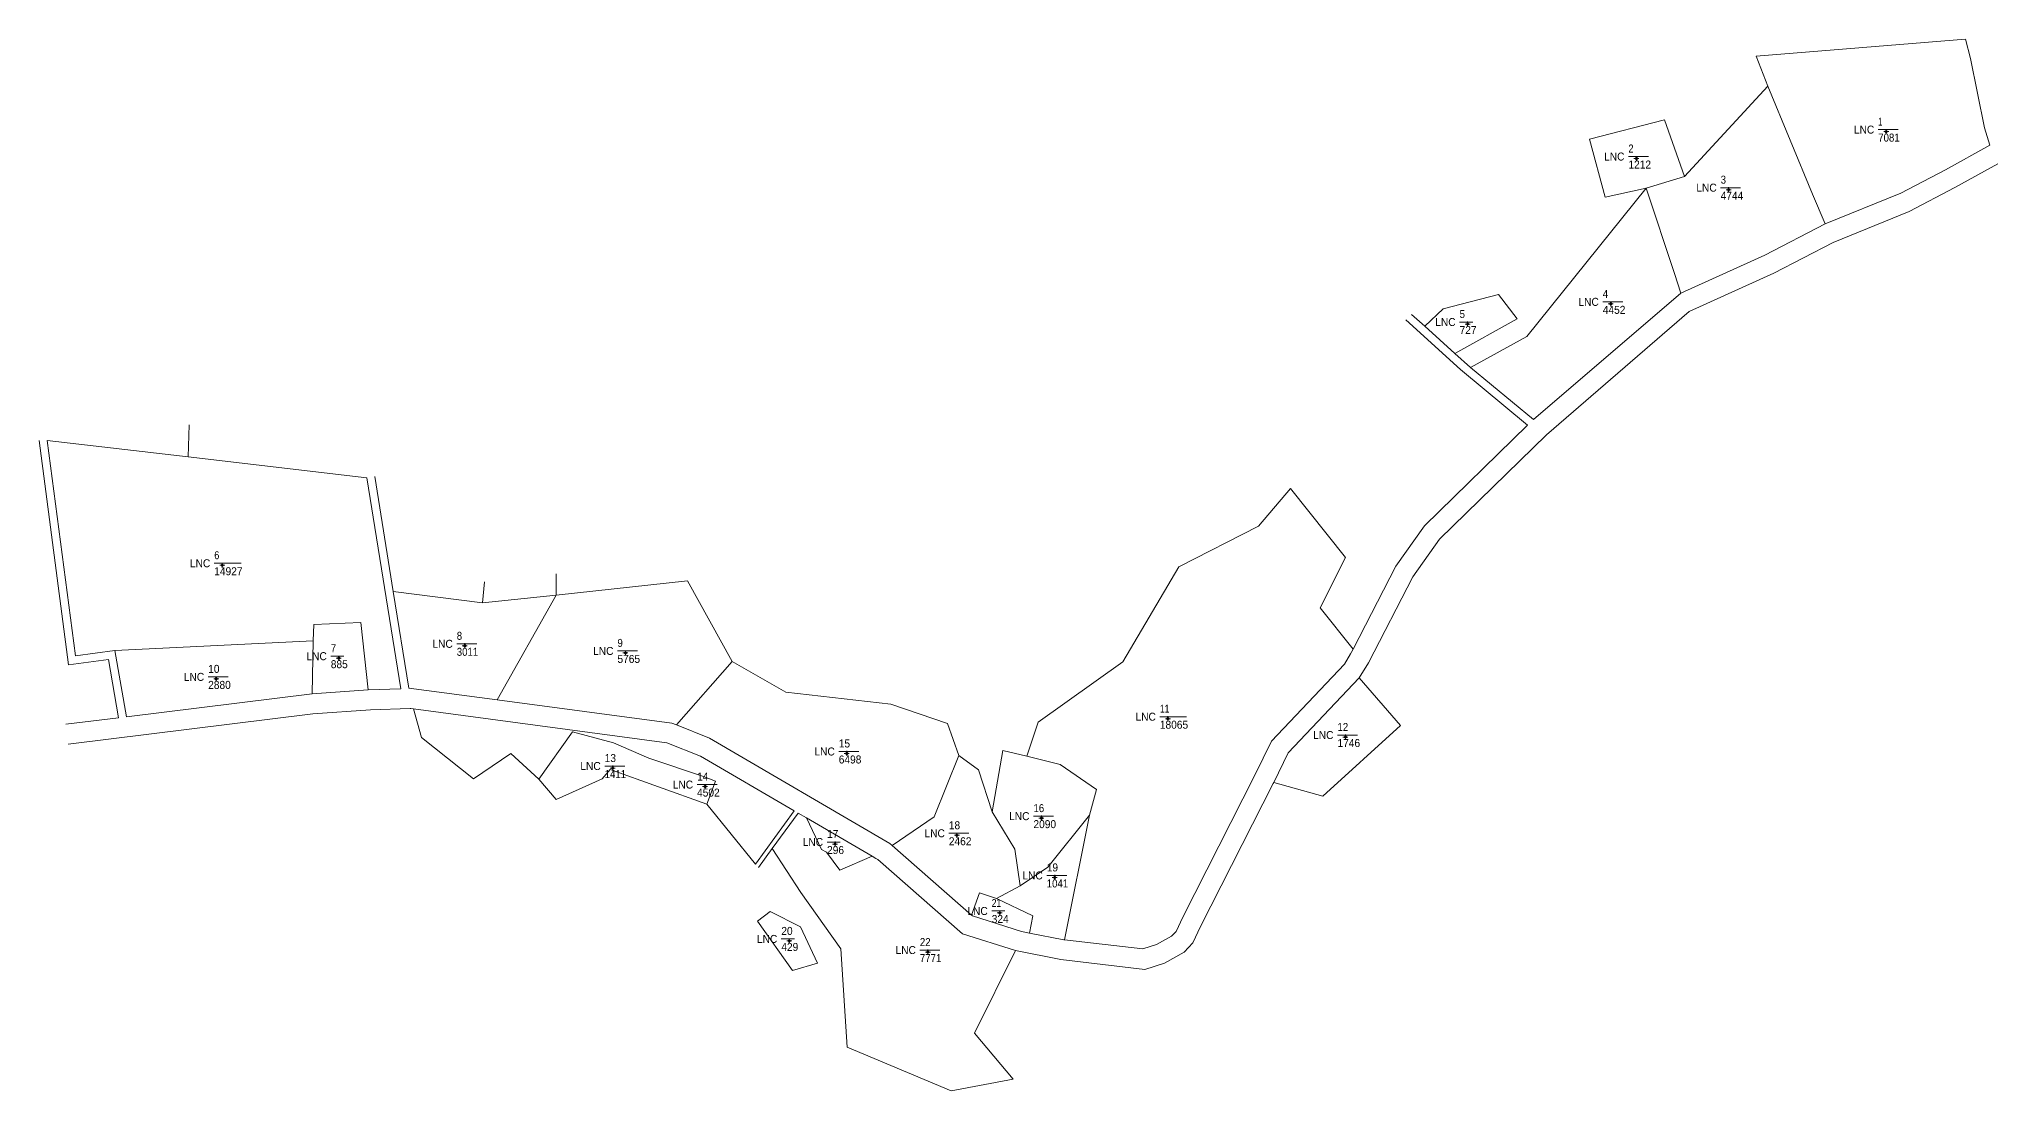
# Model space of a CAD drawing. Header units: metres. Extents: x 8572 to 10772, y 10065 to 10737.
# Drawn here: x 9793 to 10772, y 10090 to 10615 of the extents above; entities that cross this region are included whole.
import ezdxf
from ezdxf.enums import TextEntityAlignment as Align

# ---------------------------------------------------------------- set-up
doc = ezdxf.new("R2010")
doc.units = ezdxf.units.M
doc.header["$LTSCALE"] = 1.6
doc.layers.add('13', color=7, linetype='Continuous', lineweight=13)
doc.layers.add('22', color=7, linetype='Continuous', lineweight=13)

msp = doc.modelspace()

# ---------------------------------------------------------------- hatches: boundary and pattern name
at = {"layer": '13'}
for points in [[(10716.76, 10569.19, 1), (10716.46, 10569.19, 1)], [(10591.86, 10555.73, 1), (10591.56, 10555.73, 1)], [(10637.97, 10540.16, 1), (10637.67, 10540.16, 1)], [(10579.04, 10483.1, 1), (10578.74, 10483.1, 1)], [(10507.44, 10473.01, 1), (10507.14, 10473.01, 1)], [(9884.78, 10352.44, 1), (9884.48, 10352.44, 1)], [(10006.03, 10312.18, 1), (10005.73, 10312.18, 1)], [(9943.04, 10305.99, 1), (9942.74, 10305.99, 1)], [(10086.37, 10308.61, 1), (10086.07, 10308.61, 1)], [(9881.73, 10295.64, 1), (9881.43, 10295.64, 1)], [(10357.57, 10275.74, 1), (10357.27, 10275.74, 1)], [(10446.38, 10266.58, 1), (10446.08, 10266.58, 1)], [(10197.02, 10258.36, 1), (10196.72, 10258.36, 1)], [(10079.98, 10251.08, 1), (10079.68, 10251.08, 1)], [(10126.18, 10241.81, 1), (10125.88, 10241.81, 1)], [(10294.37, 10226.04, 1), (10294.07, 10226.04, 1)], [(10252.06, 10217.48, 1), (10251.76, 10217.48, 1)], [(10191.17, 10213.1, 1), (10190.87, 10213.1, 1)], [(10301.01, 10196.41, 1), (10300.71, 10196.41, 1)], [(10273.5, 10178.64, 1), (10273.2, 10178.64, 1)], [(10168.3, 10164.66, 1), (10168, 10164.66, 1)], [(10237.59, 10159.11, 1), (10237.29, 10159.11, 1)]]:
    msp.add_hatch(color=256, dxfattribs=at).paths.add_polyline_path(points)

# ---------------------------------------------------------------- linework, layer by layer
for p, q in [((10712.61, 10570.19), (10722.61, 10570.19)), ((10715.98, 10569.19), (10715.36, 10569.19)), ((10716.61, 10570.44), (10716.61, 10569.82)), ((10716.61, 10568.56), (10716.61, 10567.94)), ((10717.86, 10569.19), (10717.24, 10569.19)), ((10587.71, 10556.73), (10597.71, 10556.73)), ((10591.08, 10555.73), (10590.46, 10555.73)), ((10591.71, 10556.98), (10591.71, 10556.36)), ((10591.71, 10555.1), (10591.71, 10554.48)), ((10592.96, 10555.73), (10592.34, 10555.73)), ((10633.82, 10541.16), (10643.82, 10541.16)), ((10637.2, 10540.16), (10636.57, 10540.16)), ((10637.82, 10541.41), (10637.82, 10540.78)), ((10637.82, 10539.54), (10637.82, 10538.91)), ((10639.07, 10540.16), (10638.44, 10540.16)), ((10574.89, 10484.1), (10584.89, 10484.1)), ((10578.26, 10483.1), (10577.64, 10483.1)), ((10578.89, 10484.35), (10578.89, 10483.72)), ((10578.89, 10482.48), (10578.89, 10481.85)), ((10580.14, 10483.1), (10579.52, 10483.1)), ((10503.29, 10474.01), (10509.89, 10474.01)), ((10506.66, 10473.01), (10506.04, 10473.01)), ((10507.29, 10474.26), (10507.29, 10473.64)), ((10507.29, 10472.38), (10507.29, 10471.76)), ((10508.54, 10473.01), (10507.92, 10473.01)), ((9880.63, 10353.44), (9894.03, 10353.44)), ((9884, 10352.44), (9883.38, 10352.44)), ((9884.63, 10353.69), (9884.63, 10353.06)), ((9884.63, 10351.82), (9884.63, 10351.19)), ((9885.88, 10352.44), (9885.25, 10352.44)), ((10001.88, 10313.18), (10011.88, 10313.18)), ((10005.88, 10313.43), (10005.88, 10312.8)), ((9938.89, 10306.99), (9945.49, 10306.99)), ((9942.26, 10305.99), (9941.64, 10305.99)), ((9942.89, 10307.24), (9942.89, 10306.62)), ((9942.89, 10305.36), (9942.89, 10304.74)), ((9944.14, 10305.99), (9943.52, 10305.99)), ((10005.25, 10312.18), (10004.63, 10312.18)), ((10005.88, 10311.56), (10005.88, 10310.93)), ((10007.13, 10312.18), (10006.5, 10312.18)), ((10082.22, 10309.61), (10092.22, 10309.61)), ((10085.59, 10308.61), (10084.97, 10308.61)), ((10086.22, 10309.86), (10086.22, 10309.24)), ((10086.22, 10307.98), (10086.22, 10307.36)), ((10087.47, 10308.61), (10086.84, 10308.61)), ((9877.58, 10296.64), (9887.58, 10296.64)), ((9880.96, 10295.64), (9880.33, 10295.64)), ((9881.58, 10296.89), (9881.58, 10296.26)), ((9881.58, 10295.02), (9881.58, 10294.39)), ((9882.83, 10295.64), (9882.2, 10295.64)), ((10353.42, 10276.74), (10366.82, 10276.74)), ((10356.8, 10275.74), (10356.17, 10275.74)), ((10357.42, 10276.99), (10357.42, 10276.36)), ((10357.42, 10275.12), (10357.42, 10274.49)), ((10358.67, 10275.74), (10358.04, 10275.74)), ((10442.23, 10267.58), (10452.23, 10267.58)), ((10445.6, 10266.58), (10444.98, 10266.58)), ((10446.23, 10267.83), (10446.23, 10267.2)), ((10446.23, 10265.96), (10446.23, 10265.33)), ((10447.48, 10266.58), (10446.86, 10266.58)), ((10192.87, 10259.36), (10202.87, 10259.36)), ((10196.25, 10258.36), (10195.62, 10258.36)), ((10196.87, 10259.61), (10196.87, 10258.98)), ((10196.87, 10257.74), (10196.87, 10257.11)), ((10198.12, 10258.36), (10197.5, 10258.36)), ((10075.83, 10252.08), (10085.83, 10252.08)), ((10079.2, 10251.08), (10078.58, 10251.08)), ((10079.83, 10252.33), (10079.83, 10251.7)), ((10079.83, 10250.46), (10079.83, 10249.83)), ((10081.08, 10251.08), (10080.46, 10251.08)), ((10122.03, 10242.81), (10132.03, 10242.81)), ((10125.41, 10241.81), (10124.78, 10241.81)), ((10126.03, 10243.06), (10126.03, 10242.44)), ((10126.03, 10241.18), (10126.03, 10240.56)), ((10127.28, 10241.81), (10126.66, 10241.81)), ((10290.22, 10227.04), (10300.22, 10227.04)), ((10293.59, 10226.04), (10292.97, 10226.04)), ((10294.22, 10227.29), (10294.22, 10226.67)), ((10294.22, 10225.42), (10294.22, 10224.79)), ((10295.47, 10226.04), (10294.84, 10226.04)), ((10191.02, 10214.35), (10191.02, 10213.72)), ((10247.91, 10218.48), (10257.91, 10218.48)), ((10251.28, 10217.48), (10250.66, 10217.48)), ((10251.91, 10218.73), (10251.91, 10218.1)), ((10251.91, 10216.86), (10251.91, 10216.23)), ((10253.16, 10217.48), (10252.54, 10217.48)), ((10187.02, 10214.1), (10193.62, 10214.1)), ((10190.4, 10213.1), (10189.77, 10213.1)), ((10191.02, 10212.48), (10191.02, 10211.85)), ((10192.27, 10213.1), (10191.64, 10213.1)), ((10296.86, 10197.41), (10306.86, 10197.41)), ((10300.24, 10196.41), (10299.61, 10196.41)), ((10300.86, 10197.66), (10300.86, 10197.04)), ((10300.86, 10195.78), (10300.86, 10195.16)), ((10302.11, 10196.41), (10301.48, 10196.41)), ((10269.35, 10179.64), (10275.95, 10179.64)), ((10272.72, 10178.64), (10272.1, 10178.64)), ((10273.35, 10179.89), (10273.35, 10179.26)), ((10273.35, 10178.02), (10273.35, 10177.39)), ((10274.6, 10178.64), (10273.98, 10178.64)), ((10164.15, 10165.66), (10170.75, 10165.66)), ((10168.15, 10165.91), (10168.15, 10165.28)), ((10167.52, 10164.66), (10166.9, 10164.66)), ((10168.15, 10164.04), (10168.15, 10163.41)), ((10169.4, 10164.66), (10168.78, 10164.66)), ((10233.44, 10160.11), (10243.44, 10160.11)), ((10236.82, 10159.11), (10236.19, 10159.11)), ((10237.44, 10160.36), (10237.44, 10159.74)), ((10237.44, 10158.48), (10237.44, 10157.86)), ((10238.69, 10159.11), (10238.06, 10159.11))]:
    msp.add_line(p, q, dxfattribs=at)
for points in [[(10716.61, 10569.82), (10715.98, 10569.19), (10716.61, 10568.56), (10717.24, 10569.19)], [(10591.71, 10556.36), (10591.08, 10555.73), (10591.71, 10555.1), (10592.34, 10555.73)], [(10637.82, 10540.78), (10637.2, 10540.16), (10637.82, 10539.54), (10638.44, 10540.16)], [(10578.89, 10483.72), (10578.26, 10483.1), (10578.89, 10482.48), (10579.52, 10483.1)], [(10507.29, 10473.64), (10506.66, 10473.01), (10507.29, 10472.38), (10507.92, 10473.01)], [(9884.63, 10353.06), (9884, 10352.44), (9884.63, 10351.82), (9885.25, 10352.44)], [(10005.88, 10312.8), (10005.25, 10312.18), (10005.88, 10311.56), (10006.5, 10312.18)], [(9942.89, 10306.62), (9942.26, 10305.99), (9942.89, 10305.36), (9943.52, 10305.99)], [(10086.22, 10309.24), (10085.59, 10308.61), (10086.22, 10307.98), (10086.84, 10308.61)], [(9881.58, 10296.26), (9880.96, 10295.64), (9881.58, 10295.02), (9882.2, 10295.64)], [(10357.42, 10276.36), (10356.8, 10275.74), (10357.42, 10275.12), (10358.04, 10275.74)], [(10446.23, 10267.2), (10445.6, 10266.58), (10446.23, 10265.96), (10446.86, 10266.58)], [(10196.87, 10258.98), (10196.25, 10258.36), (10196.87, 10257.74), (10197.5, 10258.36)], [(10079.83, 10251.7), (10079.2, 10251.08), (10079.83, 10250.46), (10080.46, 10251.08)], [(10126.03, 10242.44), (10125.41, 10241.81), (10126.03, 10241.18), (10126.66, 10241.81)], [(10294.22, 10226.67), (10293.59, 10226.04), (10294.22, 10225.42), (10294.84, 10226.04)], [(10251.91, 10218.1), (10251.28, 10217.48), (10251.91, 10216.86), (10252.54, 10217.48)], [(10191.02, 10213.72), (10190.4, 10213.1), (10191.02, 10212.48), (10191.64, 10213.1)], [(10300.86, 10197.04), (10300.24, 10196.41), (10300.86, 10195.78), (10301.48, 10196.41)], [(10273.35, 10179.26), (10272.72, 10178.64), (10273.35, 10178.02), (10273.98, 10178.64)], [(10168.15, 10165.28), (10167.52, 10164.66), (10168.15, 10164.04), (10168.78, 10164.66)], [(10237.44, 10159.74), (10236.82, 10159.11), (10237.44, 10158.48), (10238.06, 10159.11)]]:
    msp.add_lwpolyline(points, close=True, dxfattribs=at)
for centre in [(10716.61, 10569.19), (10591.71, 10555.73), (10637.82, 10540.16), (10578.89, 10483.1), (10507.29, 10473.01), (9884.63, 10352.44), (10005.88, 10312.18), (9942.89, 10305.99), (10086.22, 10308.61), (9881.58, 10295.64), (10357.42, 10275.74), (10446.23, 10266.58), (10196.87, 10258.36), (10079.83, 10251.08), (10126.03, 10241.81), (10294.22, 10226.04), (10251.91, 10217.48), (10191.02, 10213.1), (10300.86, 10196.41), (10273.35, 10178.64), (10168.15, 10164.66), (10237.44, 10159.11)]:
    msp.add_circle(centre, 0.15, dxfattribs=at)
at = {"layer": '22'}
for p, q in [((10613.87, 10488.37), (10613.88, 10488.38)), ((10485.86, 10471.87), (10479.32, 10477.73)), ((10508.81, 10451.31), (10500.84, 10458.33)), ((9867.51, 10406.57), (9868.05, 10422.63)), ((9960.9, 10396.81), (9970.13, 10339.25)), ((10014.77, 10333.59), (10015.73, 10344.09)), ((10051.56, 10337.55), (10051.65, 10348.09)), ((10022.08, 10285.12), (10051.56, 10337.55)), ((9930.12, 10314.58), (9830.98, 10309.85)), ((9930.12, 10314.58), (9929.55, 10288.15)), ((10139.5, 10304.37), (10111.67, 10272.61)), ((9929.55, 10288.15), (9957.63, 10290.11)), ((10410.09, 10243.4), (10410.33, 10243.89)), ((10209.59, 10207), (10176.73, 10226.12)), ((10318.16, 10227.58), (10305.71, 10165.25)), ((10159.65, 10210.83), (10152.79, 10201.44)), ((10259.29, 10177.58), (10219.58, 10212.36))]:
    msp.add_line(p, q, dxfattribs=at)
for points in [[(10686.09, 10523.01), (10723.93, 10538.36), (10746.27, 10550.12), (10768.48, 10562.43), (10765.8, 10571.08), (10758.67, 10605.66), (10756.31, 10615.38), (10651.56, 10606.81), (10657.47, 10591.95)], [(10596.6, 10540.91), (10615.76, 10546.69), (10657.47, 10591.95)], [(10686.09, 10523.01), (10679.76, 10537.85), (10657.47, 10591.95)], [(10596.6, 10540.91), (10576.08, 10536.45), (10568.2, 10565.42), (10605.82, 10575.02), (10615.76, 10546.69)], [(10772.4, 10553.16), (10750.91, 10541.29), (10728.02, 10529.22), (10690.06, 10513.83), (10660.39, 10498.41), (10618.1, 10479.29), (10546.67, 10417.68), (10493.3, 10365.53), (10479.9, 10346.73), (10457.77, 10303.69), (10453.09, 10296.18)], [(10508.81, 10451.31), (10536.95, 10466.82), (10596.6, 10540.91)], [(10596.6, 10540.91), (10610.78, 10498.22), (10613.87, 10488.37)], [(10686.09, 10523.01), (10655.91, 10507.37), (10613.88, 10488.38)], [(10508.81, 10451.31), (10540.2, 10425.3), (10613.87, 10488.37)], [(10450.03, 10310.51), (10471.36, 10351.96), (10485.67, 10372.1), (10537.28, 10422.51), (10503.77, 10450.29), (10476.35, 10475.05)], [(9806.4, 10272.96), (9832.81, 10276.22), (9827.72, 10305.35), (9807.8, 10302.72), (9793.08, 10414.76)], [(9867.51, 10406.57), (9797.1, 10414.78), (9811.25, 10307.23), (9830.98, 10309.85)], [(9867.51, 10406.57), (9956.95, 10396.16), (9973.87, 10290.69), (9957.63, 10290.11)], [(10286.91, 10256.95), (10292.59, 10274.09), (10334.84, 10304.1), (10362.92, 10351.65), (10402.69, 10371.98), (10418.82, 10390.84), (10446.3, 10356.37), (10433.52, 10331.17), (10450.03, 10310.51)], [(10051.56, 10337.55), (10117.22, 10344.61), (10139.5, 10304.37)], [(9970.13, 10339.25), (10014.77, 10333.59), (10051.56, 10337.55)], [(9970.13, 10339.25), (9977.87, 10291), (10022.08, 10285.12)], [(9957.63, 10290.11), (9953.86, 10323.84), (9930.34, 10322.83), (9930.12, 10314.58)], [(9830.98, 10309.85), (9836.76, 10276.7), (9929.55, 10288.15)], [(10252.86, 10257.38), (10247.32, 10273.27), (10218.96, 10283.02), (10166.34, 10289), (10139.5, 10304.37)], [(10450.03, 10310.51), (10448.8, 10308.12), (10445.8, 10303.03), (10409.26, 10264.49), (10400.96, 10247.47), (10364.95, 10176.59), (10361.49, 10169.43), (10359.26, 10166.99), (10351.78, 10162.83), (10344.97, 10160.65), (10305.71, 10165.25)], [(10453.09, 10296.18), (10473.77, 10272.33), (10434.86, 10236.99), (10410.33, 10243.89)], [(10410.33, 10243.89), (10417.56, 10258.71), (10453.09, 10296.18)], [(10022.08, 10285.12), (10109.45, 10273.5), (10111.67, 10272.61)], [(9980.19, 10280.62), (9978.91, 10280.79), (9978.5, 10280.83), (9958.74, 10280.15), (9929.9, 10278.15), (9807.61, 10263.02)], [(10042.93, 10245.44), (10028.88, 10258.41), (10010.24, 10245.69), (9984.16, 10266.36), (9980.19, 10280.62)], [(10126.93, 10233.03), (10151.17, 10203), (10170.62, 10229.69), (10123.78, 10256.95), (10106.91, 10263.75), (9980.19, 10280.62)], [(10126.93, 10233.03), (10131.2, 10244.55), (10125.17, 10246.93), (10097.94, 10256.04), (10080.32, 10263.66), (10059.69, 10269.14), (10042.93, 10245.44)], [(10219.58, 10212.36), (10218.48, 10213.32), (10128.19, 10265.97), (10111.67, 10272.61)], [(10252.86, 10257.38), (10240.64, 10226.72), (10219.58, 10212.36)], [(10269.54, 10229.27), (10262.7, 10250.2), (10252.86, 10257.38)], [(10286.91, 10256.95), (10274.94, 10259.84), (10269.54, 10229.27)], [(10318.16, 10227.58), (10321.67, 10240.3), (10303.57, 10252.91), (10286.91, 10256.95)], [(10042.93, 10245.44), (10051.53, 10235.32), (10074.6, 10245.63), (10078.51, 10250.27), (10126.93, 10233.03)], [(10410.09, 10243.4), (10373.82, 10171.93), (10369.87, 10163.76), (10365.55, 10159.03), (10355.78, 10153.63), (10345.97, 10150.43), (10303.92, 10155.39), (10281.27, 10159.82)], [(10176.73, 10226.12), (10172.65, 10228.49), (10159.65, 10210.83)], [(10176.73, 10226.12), (10184.29, 10210.29), (10186.66, 10209), (10193.44, 10200.08), (10209.59, 10207)], [(10269.54, 10229.27), (10280.94, 10210.6), (10283.6, 10192.26)], [(10283.6, 10192.26), (10297.48, 10201.56), (10318.16, 10227.58)], [(10281.27, 10159.82), (10260.7, 10118.6), (10280.06, 10095.54), (10249.08, 10089.75), (10197.12, 10111.56), (10193.86, 10160.71), (10173.94, 10188.87), (10159.65, 10210.83)], [(10209.59, 10207), (10211.45, 10205.92), (10212.35, 10205.36), (10254.73, 10168.26), (10281.27, 10159.82)], [(10259.29, 10177.58), (10263.19, 10188.68), (10271.72, 10185.8)], [(10288.21, 10168.61), (10289.96, 10177.29), (10271.72, 10185.8), (10283.6, 10192.26)], [(10259.29, 10177.58), (10259.74, 10177.19), (10284.28, 10169.37), (10288.21, 10168.61)], [(10305.71, 10165.25), (10305.36, 10165.29), (10288.21, 10168.61)]]:
    msp.add_lwpolyline(points, dxfattribs=at)
for points in [[(10500.84, 10458.33), (10532.14, 10475.55), (10522.78, 10487.69), (10495.12, 10480.61), (10485.86, 10471.87)], [(10182.2, 10153.57), (10169.74, 10149.92), (10152.26, 10174.55), (10158.65, 10179.4), (10173.74, 10171.69)]]:
    msp.add_lwpolyline(points, close=True, dxfattribs=at)

# ---------------------------------------------------------------- texts
at = {"layer": '13', "width": 0.95}
for p in [(10710.61, 10568.19), (10585.71, 10554.73), (10631.82, 10539.16), (10572.89, 10482.1), (10501.29, 10472.01), (9878.63, 10351.44), (9999.88, 10311.18), (9936.89, 10304.99), (10080.22, 10307.61), (9875.58, 10294.64), (10351.42, 10274.74), (10440.23, 10265.58), (10073.83, 10250.08), (10190.87, 10257.36), (10120.03, 10240.81), (10288.22, 10225.04), (10185.02, 10212.1), (10245.91, 10216.48), (10294.86, 10195.41), (10267.35, 10177.64), (10162.15, 10163.66), (10231.44, 10158.11)]:
    msp.add_text('LNC', height=4, dxfattribs=at).set_placement(p, align=Align.RIGHT)
at = {"layer": '13'}
for s, width, p in [('7081', 0.9, (10712.61, 10564.19)), ('1', 0.65, (10712.61, 10572.19)), ('2', 0.85, (10587.71, 10558.73)), ('1212', 0.95, (10587.71, 10550.73)), ('4744', 0.95, (10633.82, 10535.16)), ('3', 0.9, (10633.82, 10543.16)), ('4', 0.9, (10574.89, 10486.1)), ('5', 0.9, (10503.29, 10476.01)), ('4452', 0.95, (10574.89, 10478.1)), ('727', 0.95, (10503.29, 10468.01)), ('6', 0.85, (9880.63, 10355.44)), ('14927', 0.95, (9880.63, 10347.44)), ('7', 0.9, (9938.89, 10308.99)), ('8', 0.9, (10001.88, 10315.18)), ('9', 0.9, (10082.22, 10311.61)), ('10', 0.95, (9877.58, 10298.64)), ('885', 0.95, (9938.89, 10300.99)), ('3011', 0.9, (10001.88, 10307.18)), ('5765', 0.95, (10082.22, 10303.61)), ('2880', 0.95, (9877.58, 10290.64)), ('11', 0.8, (10353.42, 10278.74)), ('18065', 0.95, (10353.42, 10270.74)), ('12', 0.9, (10442.23, 10269.58)), ('15', 0.95, (10192.87, 10261.36)), ('1746', 0.95, (10442.23, 10261.58)), ('13', 0.95, (10075.83, 10254.08)), ('6498', 0.95, (10192.87, 10253.36)), ('1411', 0.9, (10075.83, 10246.08)), ('14', 0.95, (10122.03, 10244.81)), ('4502', 0.95, (10122.03, 10236.81)), ('18', 0.95, (10247.91, 10220.48)), ('2090', 0.95, (10290.22, 10221.04)), ('16', 0.9, (10290.22, 10229.04)), ('17', 0.95, (10187.02, 10216.1)), ('2462', 0.95, (10247.91, 10212.48)), ('296', 0.95, (10187.02, 10208.1)), ('1041', 0.9, (10296.86, 10191.41)), ('19', 0.95, (10296.86, 10199.41)), ('21', 0.8, (10269.35, 10181.64)), ('324', 0.95, (10269.35, 10173.64)), ('20', 0.95, (10164.15, 10167.66)), ('22', 0.9, (10233.44, 10162.11)), ('429', 0.95, (10164.15, 10159.66)), ('7771', 0.9, (10233.44, 10154.11))]:
    msp.add_text(s, height=4, dxfattribs=dict(at, width=width)).set_placement(p)

doc.saveas('drawing.dxf')
